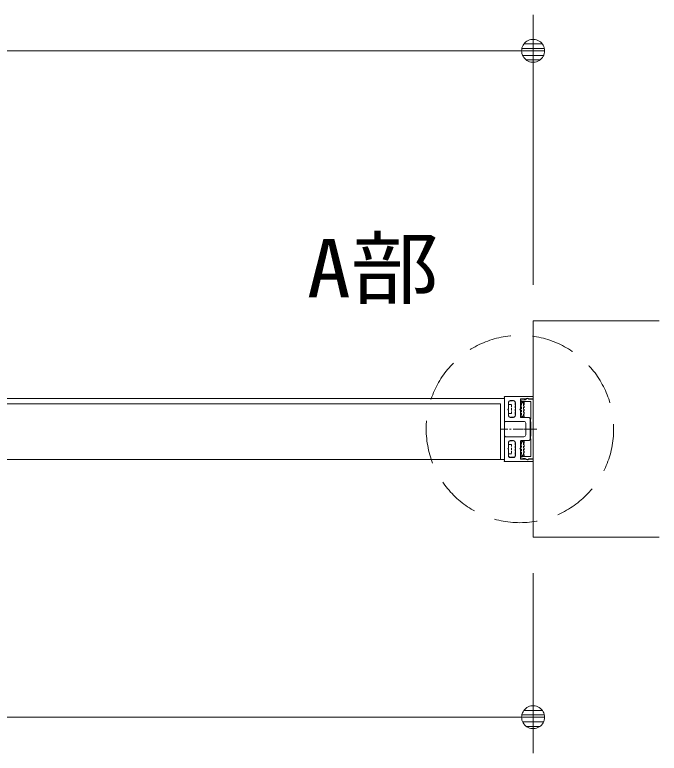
# Model space of a CAD drawing. Units: millimetres, scale not verified. Extents: x -6062 to 6062, y -3045 to 3045.
# Drawn here: x -2691.1 to -2333.5, y 1082 to 1492 of the extents above; entities that cross this region are included whole.
import ezdxf
from ezdxf.enums import TextEntityAlignment as Align

# ---------------------------------------------------------------- set-up
doc = ezdxf.new("R2010")
doc.units = ezdxf.units.MM
doc.header["$LTSCALE"] = 20
doc.linetypes.add('CHAIN1', pattern=[8, 5, -1, 1, -1])
doc.linetypes.add('DASHED1', pattern=[1.8, 1.2, -0.6])
for name, color, linetype, lineweight in [('0-0_3一般', 7, 'Continuous', 9), ('0-1_2寸法-3', 7, 'Continuous', 9), ('0-2_2寸法-1', 7, 'Continuous', 9), ('0-3_0', 7, 'Continuous', 9)]:
    doc.layers.add(name, color=color, linetype=linetype, lineweight=lineweight)
doc.styles.add('ＭＳ ゴシック', font='')
doc.styles.get('ＭＳ ゴシック').set_extended_font_data('MS Gothic')

# ---------------------------------------------------------------- blocks, each defined once
blk = doc.blocks.new('_Dot')
at = {"layer": '0-3_0'}
for p, q in [((-10, 0), (-20, 0)), ((9.78, 2), (-9.78, 2)), ((7.99, 6), (-7.99, 6)), ((9.16, -3.98), (-9.16, -3.98)), ((6, -7.98), (-6, -7.98))]:
    blk.add_line(p, q, dxfattribs=at)
for points in [[(10, 0), (9.92, 1.25), (9.69, 2.49), (9.3, 3.68), (8.76, 4.82), (8.09, 5.88), (7.29, 6.85), (6.37, 7.71), (5.36, 8.44), (4.26, 9.05), (3.09, 9.51), (1.87, 9.82), (0.63, 9.98), (-0.63, 9.98), (-1.87, 9.82), (-3.09, 9.51), (-4.26, 9.05), (-5.36, 8.44), (-6.37, 7.71), (-7.29, 6.85), (-8.09, 5.88), (-8.76, 4.82), (-9.3, 3.68), (-9.69, 2.49), (-9.92, 1.25), (-10, 0), (0, 0)], [(-10, 0), (-9.92, -1.25), (-9.69, -2.49), (-9.3, -3.68), (-8.76, -4.82), (-8.09, -5.88), (-7.29, -6.85), (-6.37, -7.71), (-5.36, -8.44), (-4.26, -9.05), (-3.09, -9.51), (-1.87, -9.82), (-0.63, -9.98), (0.63, -9.98), (1.87, -9.82), (3.09, -9.51), (4.26, -9.05), (5.36, -8.44), (6.37, -7.71), (7.29, -6.85), (8.09, -5.88), (8.76, -4.82), (9.3, -3.68), (9.69, -2.49), (9.92, -1.25), (10, 0), (0, 0)]]:
    blk.add_lwpolyline(points, close=True, dxfattribs=at)
blk = doc.blocks.new('グループ-33')
at = {"layer": '0-0_3一般'}
blk.add_lwpolyline([(-12680, 24900), (-12680, 25520), (-28040, 25520), (-28040, 24900)], close=True, dxfattribs=at)
blk = doc.blocks.new('グループ-34')
at = {"layer": '0-0_3一般'}
for p, q in [((-12458, 25553.1), (-12458, 25552)), ((-12419.9, 25565.6), (-12453.2, 25559)), ((-12452, 25546), (-12350, 25546)), ((-12344, 25540), (-12344, 25350)), ((-12344, 25320), (-12344, 25160)), ((-12344, 25130), (-12344, 24940)), ((-12458, 24928), (-12458, 24926.9)), ((-12350, 24934), (-12452, 24934)), ((-12453.2, 24921), (-12419.9, 24914.4))]:
    blk.add_line(p, q, dxfattribs=at)
at = {"layer": '0-0_3一般', "linetype": 'CHAIN1'}
blk.add_line((-12279.6, 25240), (-12399.6, 25240), dxfattribs=at)
at = {"layer": '0-0_3一般'}
for points in [[(-12385, 25578.7), (-12406.9, 25566), (-12416, 25566)], [(-12370, 24910), (-12320, 24910), (-12320, 25570), (-12370, 25570)], [(-12344, 25350), (-12350, 25350), (-12350, 25320), (-12344, 25320)], [(-12344, 25160), (-12350, 25160), (-12350, 25130), (-12344, 25130)], [(-12416, 24914), (-12406.9, 24914), (-12385, 24901.3)]]:
    blk.add_lwpolyline(points, dxfattribs=at)
for centre, radius, start, end in [((-12452, 25553.1), 6, 140.65497, 180), ((-12452, 25552), 6, 180, 225), ((-12452, 25553.1), 6, 101.30993, 140.65497), ((-12452, 25552), 6, 225, 270), ((-12416, 25546), 20, 95.65497, 101.30993), ((-12416, 25546), 20, 90, 95.65497), ((-12380, 25570), 10, 60, 120), ((-12380, 25570), 10, 0, 60), ((-12350, 25540), 6, 45, 90), ((-12350, 25540), 6, 0, 45), ((-12452, 24928), 6, 135, 180), ((-12452, 24928), 6, 90, 135), ((-12350, 24940), 6, 270, 315), ((-12350, 24940), 6, 315, 0), ((-12452, 24926.9), 6, 180, 219.34503), ((-12452, 24926.9), 6, 219.34503, 258.69007), ((-12416, 24934), 20, 258.69007, 264.34503), ((-12416, 24934), 20, 264.34503, 270), ((-12380, 24910), 10, 240, 300), ((-12380, 24910), 10, 300, 0)]:
    blk.add_arc(centre, radius, start, end, dxfattribs=at)
blk = doc.blocks.new('グループ-35')
at = {"layer": '0-0_3一般'}
for p, q in [((-12640, 25596), (-12640, 25595.5)), ((-12638, 25592), (-12638, 25324)), ((-12326, 25600), (-12636, 25600)), ((-12320, 25594), (-12320, 25574)), ((-12594, 25463), (-12594, 25536)), ((-12574, 25556), (-12536, 25556)), ((-12516, 25389), (-12516, 25536)), ((-12460, 25463), (-12460, 25568)), ((-12396.6, 25574), (-12454, 25574)), ((-12320, 25574), (-12369, 25574)), ((-12594, 25463), (-12600, 25457)), ((-12600, 25457), (-12594, 25451)), ((-12594, 25389), (-12594, 25451)), ((-12460, 25463), (-12466, 25457)), ((-12466, 25457), (-12460, 25451)), ((-12460, 25375), (-12460, 25451)), ((-12574, 25369), (-12536, 25369)), ((-12454, 25369), (-12372, 25369)), ((-12352, 25131), (-12352, 25349)), ((-12634, 25320), (-12632, 25320)), ((-12402, 25175), (-12402, 25305)), ((-12638, 24888), (-12638, 25156)), ((-12634, 25160), (-12632, 25160)), ((-12628, 25156), (-12628, 25155)), ((-12628, 25155), (-12422, 25155)), ((-12574, 25111), (-12536, 25111)), ((-12460, 25105), (-12460, 25029)), ((-12454, 25111), (-12372, 25111)), ((-12594, 25029), (-12600, 25023)), ((-12600, 25023), (-12594, 25017)), ((-12594, 25091), (-12594, 25029)), ((-12594, 25017), (-12594, 24944)), ((-12516, 25091), (-12516, 24944)), ((-12460, 25029), (-12466, 25023)), ((-12466, 25023), (-12460, 25017)), ((-12460, 25017), (-12460, 24912)), ((-12640, 24884), (-12640, 24884.5)), ((-12326, 24880), (-12636, 24880)), ((-12574, 24924), (-12536, 24924)), ((-12396.6, 24906), (-12454, 24906)), ((-12320, 24906), (-12369, 24906)), ((-12320, 24886), (-12320, 24906))]:
    blk.add_line(p, q, dxfattribs=at)
at = {"layer": '0-0_3一般', "linetype": 'CHAIN1'}
blk.add_line((-12310.5, 25240), (-12466, 25240), dxfattribs=at)
at = {"layer": '0-0_3一般'}
blk.add_lwpolyline([(-12628, 25324), (-12628, 25325), (-12422, 25325)], dxfattribs=at)
for centre, radius, start, end in [((-12636, 25596), 4, 135, 180), ((-12636, 25595.5), 4, 180, 210), ((-12636, 25595.5), 4, 210, 240), ((-12636, 25596), 4, 90, 135), ((-12326, 25594), 6, 45, 90), ((-12326, 25594), 6, 0, 45), ((-12574, 25536), 20, 135, 180), ((-12574, 25536), 20, 90, 135), ((-12536, 25536), 20, 45, 90), ((-12536, 25536), 20, 0, 45), ((-12454, 25568), 6, 135, 180), ((-12454, 25568), 6, 90, 135), ((-12384, 25568), 14, 94.18603, 154.62307), ((-12384, 25568), 14, 33.74899, 94.18603), ((-12369, 25578), 4, 213.74899, 241.87449), ((-12369, 25578), 4, 241.87449, 270), ((-12574, 25389), 20, 180, 225), ((-12574, 25389), 20, 225, 270), ((-12536, 25389), 20, 270, 315), ((-12536, 25389), 20, 315, 0), ((-12454, 25375), 6, 180, 225), ((-12454, 25375), 6, 225, 270), ((-12372, 25349), 20, 45, 90), ((-12372, 25349), 20, 0, 45), ((-12634, 25324), 4, 180, 225), ((-12634, 25324), 4, 225, 270), ((-12632, 25324), 4, 270, 315), ((-12632, 25324), 4, 315, 0), ((-12422, 25305), 20, 45, 90), ((-12422, 25305), 20, 0, 45), ((-12422, 25175), 20, 315, 0), ((-12634, 25156), 4, 135, 180), ((-12634, 25156), 4, 90, 135), ((-12632, 25156), 4, 45, 90), ((-12632, 25156), 4, 0, 45), ((-12574, 25091), 20, 135, 180), ((-12574, 25091), 20, 90, 135), ((-12536, 25091), 20, 45, 90), ((-12536, 25091), 20, 0, 45), ((-12454, 25105), 6, 135, 180), ((-12454, 25105), 6, 90, 135), ((-12422, 25175), 20, 270, 315), ((-12372, 25131), 20, 270, 315), ((-12372, 25131), 20, 315, 0), ((-12574, 24944), 20, 180, 225), ((-12574, 24944), 20, 225, 270), ((-12536, 24944), 20, 270, 315), ((-12536, 24944), 20, 315, 0), ((-12636, 24884.5), 4, 150, 180), ((-12636, 24884), 4, 180, 225), ((-12636, 24884.5), 4, 120, 150), ((-12636, 24884), 4, 225, 270), ((-12454, 24912), 6, 180, 225), ((-12454, 24912), 6, 225, 270), ((-12384, 24912), 14, 205.37693, 265.81397), ((-12384, 24912), 14, 265.81397, 326.25101), ((-12369, 24902), 4, 118.12551, 146.25101), ((-12369, 24902), 4, 90, 118.12551), ((-12326, 24886), 6, 270, 315), ((-12326, 24886), 6, 315, 0)]:
    blk.add_arc(centre, radius, start, end, dxfattribs=at)
blk.add_blockref('グループ-34', (0, 0), dxfattribs=at)
blk = doc.blocks.new('グループ-38')
at = {"layer": '0-0_3一般'}
blk.add_line((-10920, 26440), (-12320, 26440), dxfattribs=at)
blk.add_lwpolyline([(-10920, 24040), (-12320, 24040), (-12320, 26440)], dxfattribs=at)
blk = doc.blocks.new('グループ-39')
at = {"layer": '0-0_3一般', "linetype": 'DASHED1'}
for p, q in [((-12638, 25600), (-12638, 24880)), ((-12592, 25514), (-12592, 25534)), ((-12572, 25514), (-12592, 25514)), ((-12592, 25508), (-12592, 25514)), ((-12572, 25554), (-12538, 25554)), ((-12518, 25534), (-12518, 25391)), ((-12458, 25377), (-12458, 25534)), ((-12452, 25540), (-12424, 25540)), ((-12448, 25525), (-12448, 25524.8)), ((-12448, 25524.8), (-12448, 25386.2)), ((-12433.2, 25530), (-12442.8, 25530)), ((-12433, 25530), (-12433.2, 25530)), ((-12428, 25386.2), (-12428, 25524.8)), ((-12418, 25534), (-12418, 25377)), ((-12592, 25411), (-12592, 25417)), ((-12572, 25411), (-12558, 25411)), ((-12538, 25371), (-12572, 25371)), ((-12424, 25371), (-12452, 25371)), ((-12443, 25381), (-12442.8, 25381)), ((-12442.8, 25381), (-12433.2, 25381)), ((-12428, 25386), (-12428, 25386.2)), ((-12572, 25109), (-12538, 25109)), ((-12458, 24946), (-12458, 25103)), ((-12452, 25109), (-12424, 25109)), ((-12448, 25094), (-12448, 25093.8)), ((-12448, 25093.8), (-12448, 24955.2)), ((-12433.2, 25099), (-12442.8, 25099)), ((-12433, 25099), (-12433.2, 25099)), ((-12428, 24955.2), (-12428, 25093.8)), ((-12418, 25103), (-12418, 24946)), ((-12592, 25069), (-12592, 25089)), ((-12572, 25069), (-12592, 25069)), ((-12592, 25063), (-12592, 25069)), ((-12572, 25069), (-12558, 25069)), ((-12518, 25089), (-12518, 24946)), ((-12592, 24966), (-12592, 24972)), ((-12424, 24940), (-12452, 24940)), ((-12443, 24950), (-12442.8, 24950)), ((-12442.8, 24950), (-12433.2, 24950)), ((-12428, 24955), (-12428, 24955.2)), ((-12638, 24880), (-12320, 24880)), ((-12538, 24926), (-12572, 24926))]:
    blk.add_line(p, q, dxfattribs=at)
at = {"layer": '0-0_3一般', "linetype": 'CHAIN1'}
blk.add_line((-12281.4, 25240), (-12681.4, 25240), dxfattribs=at)
at = {"layer": '0-0_3一般', "linetype": 'DASHED1'}
for points in [[(-12320, 24880), (-12320, 25600), (-12638, 25600)], [(-12558, 25411), (-12558, 25514), (-12572, 25514)], [(-12442.8, 25530), (-12443, 25530), (-12443.2, 25530), (-12443.4, 25529.9), (-12443.6, 25529.9), (-12443.8, 25529.9), (-12444, 25529.8), (-12444.2, 25529.8), (-12444.4, 25529.7), (-12444.6, 25529.6), (-12444.7, 25529.5), (-12444.9, 25529.5), (-12445.1, 25529.4), (-12445.3, 25529.3), (-12445.4, 25529.2), (-12445.6, 25529.1), (-12445.8, 25528.9), (-12445.9, 25528.8), (-12446.1, 25528.7), (-12446.2, 25528.5), (-12446.4, 25528.4), (-12446.5, 25528.2), (-12446.7, 25528.1), (-12446.8, 25527.9), (-12446.9, 25527.8), (-12447.1, 25527.6), (-12447.2, 25527.4), (-12447.3, 25527.3), (-12447.4, 25527.1), (-12447.5, 25526.9), (-12447.6, 25526.7), (-12447.6, 25526.5), (-12447.7, 25526.4), (-12447.8, 25526.2), (-12447.8, 25526), (-12447.9, 25525.8), (-12447.9, 25525.6), (-12447.9, 25525.4), (-12448, 25525.2), (-12448, 25525)], [(-12428, 25524.8), (-12428, 25525), (-12428, 25525.2), (-12428.1, 25525.4), (-12428.1, 25525.6), (-12428.1, 25525.8), (-12428.2, 25526), (-12428.2, 25526.2), (-12428.3, 25526.4), (-12428.4, 25526.6), (-12428.5, 25526.7), (-12428.5, 25526.9), (-12428.6, 25527.1), (-12428.7, 25527.3), (-12428.8, 25527.4), (-12428.9, 25527.6), (-12429.1, 25527.8), (-12429.2, 25527.9), (-12429.3, 25528.1), (-12429.5, 25528.2), (-12429.6, 25528.4), (-12429.8, 25528.5), (-12429.9, 25528.7), (-12430.1, 25528.8), (-12430.2, 25528.9), (-12430.4, 25529.1), (-12430.6, 25529.2), (-12430.7, 25529.3), (-12430.9, 25529.4), (-12431.1, 25529.5), (-12431.3, 25529.6), (-12431.5, 25529.6), (-12431.6, 25529.7), (-12431.8, 25529.8), (-12432, 25529.8), (-12432.2, 25529.9), (-12432.4, 25529.9), (-12432.6, 25529.9), (-12432.8, 25530), (-12433, 25530)], [(-12592, 25391), (-12592, 25411), (-12572, 25411)], [(-12448, 25386.2), (-12448, 25386), (-12448, 25385.8), (-12447.9, 25385.6), (-12447.9, 25385.4), (-12447.9, 25385.2), (-12447.8, 25385), (-12447.8, 25384.8), (-12447.7, 25384.6), (-12447.6, 25384.4), (-12447.5, 25384.3), (-12447.5, 25384.1), (-12447.4, 25383.9), (-12447.3, 25383.7), (-12447.2, 25383.6), (-12447.1, 25383.4), (-12446.9, 25383.2), (-12446.8, 25383.1), (-12446.7, 25382.9), (-12446.5, 25382.8), (-12446.4, 25382.6), (-12446.2, 25382.5), (-12446.1, 25382.3), (-12445.9, 25382.2), (-12445.8, 25382.1), (-12445.6, 25381.9), (-12445.4, 25381.8), (-12445.3, 25381.7), (-12445.1, 25381.6), (-12444.9, 25381.5), (-12444.7, 25381.4), (-12444.5, 25381.4), (-12444.4, 25381.3), (-12444.2, 25381.2), (-12444, 25381.2), (-12443.8, 25381.1), (-12443.6, 25381.1), (-12443.4, 25381.1), (-12443.2, 25381), (-12443, 25381)], [(-12433.2, 25381), (-12433, 25381), (-12432.8, 25381), (-12432.6, 25381.1), (-12432.4, 25381.1), (-12432.2, 25381.1), (-12432, 25381.2), (-12431.8, 25381.2), (-12431.6, 25381.3), (-12431.4, 25381.4), (-12431.3, 25381.5), (-12431.1, 25381.5), (-12430.9, 25381.6), (-12430.7, 25381.7), (-12430.6, 25381.8), (-12430.4, 25381.9), (-12430.2, 25382.1), (-12430.1, 25382.2), (-12429.9, 25382.3), (-12429.8, 25382.5), (-12429.6, 25382.6), (-12429.5, 25382.8), (-12429.3, 25382.9), (-12429.2, 25383.1), (-12429.1, 25383.2), (-12428.9, 25383.4), (-12428.8, 25383.6), (-12428.7, 25383.7), (-12428.6, 25383.9), (-12428.5, 25384.1), (-12428.4, 25384.3), (-12428.4, 25384.5), (-12428.3, 25384.6), (-12428.2, 25384.8), (-12428.2, 25385), (-12428.1, 25385.2), (-12428.1, 25385.4), (-12428.1, 25385.6), (-12428, 25385.8), (-12428, 25386)], [(-12442.8, 25099), (-12443, 25099), (-12443.2, 25099), (-12443.4, 25098.9), (-12443.6, 25098.9), (-12443.8, 25098.9), (-12444, 25098.8), (-12444.2, 25098.8), (-12444.4, 25098.7), (-12444.6, 25098.6), (-12444.7, 25098.5), (-12444.9, 25098.5), (-12445.1, 25098.4), (-12445.3, 25098.3), (-12445.4, 25098.2), (-12445.6, 25098.1), (-12445.8, 25097.9), (-12445.9, 25097.8), (-12446.1, 25097.7), (-12446.2, 25097.5), (-12446.4, 25097.4), (-12446.5, 25097.2), (-12446.7, 25097.1), (-12446.8, 25096.9), (-12446.9, 25096.8), (-12447.1, 25096.6), (-12447.2, 25096.4), (-12447.3, 25096.3), (-12447.4, 25096.1), (-12447.5, 25095.9), (-12447.6, 25095.7), (-12447.6, 25095.5), (-12447.7, 25095.4), (-12447.8, 25095.2), (-12447.8, 25095), (-12447.9, 25094.8), (-12447.9, 25094.6), (-12447.9, 25094.4), (-12448, 25094.2), (-12448, 25094)], [(-12428, 25093.8), (-12428, 25094), (-12428, 25094.2), (-12428.1, 25094.4), (-12428.1, 25094.6), (-12428.1, 25094.8), (-12428.2, 25095), (-12428.2, 25095.2), (-12428.3, 25095.4), (-12428.4, 25095.6), (-12428.5, 25095.7), (-12428.5, 25095.9), (-12428.6, 25096.1), (-12428.7, 25096.3), (-12428.8, 25096.4), (-12428.9, 25096.6), (-12429.1, 25096.8), (-12429.2, 25096.9), (-12429.3, 25097.1), (-12429.5, 25097.2), (-12429.6, 25097.4), (-12429.8, 25097.5), (-12429.9, 25097.7), (-12430.1, 25097.8), (-12430.2, 25097.9), (-12430.4, 25098.1), (-12430.6, 25098.2), (-12430.7, 25098.3), (-12430.9, 25098.4), (-12431.1, 25098.5), (-12431.3, 25098.6), (-12431.5, 25098.6), (-12431.6, 25098.7), (-12431.8, 25098.8), (-12432, 25098.8), (-12432.2, 25098.9), (-12432.4, 25098.9), (-12432.6, 25098.9), (-12432.8, 25099), (-12433, 25099)], [(-12558, 25069), (-12558, 24966), (-12572, 24966)], [(-12592, 24946), (-12592, 24966), (-12572, 24966)], [(-12448, 24955.2), (-12448, 24955), (-12448, 24954.8), (-12447.9, 24954.6), (-12447.9, 24954.4), (-12447.9, 24954.2), (-12447.8, 24954), (-12447.8, 24953.8), (-12447.7, 24953.6), (-12447.6, 24953.4), (-12447.5, 24953.3), (-12447.5, 24953.1), (-12447.4, 24952.9), (-12447.3, 24952.7), (-12447.2, 24952.6), (-12447.1, 24952.4), (-12446.9, 24952.2), (-12446.8, 24952.1), (-12446.7, 24951.9), (-12446.5, 24951.8), (-12446.4, 24951.6), (-12446.2, 24951.5), (-12446.1, 24951.3), (-12445.9, 24951.2), (-12445.8, 24951.1), (-12445.6, 24950.9), (-12445.4, 24950.8), (-12445.3, 24950.7), (-12445.1, 24950.6), (-12444.9, 24950.5), (-12444.7, 24950.4), (-12444.5, 24950.4), (-12444.4, 24950.3), (-12444.2, 24950.2), (-12444, 24950.2), (-12443.8, 24950.1), (-12443.6, 24950.1), (-12443.4, 24950.1), (-12443.2, 24950), (-12443, 24950)], [(-12433.2, 24950), (-12433, 24950), (-12432.8, 24950), (-12432.6, 24950.1), (-12432.4, 24950.1), (-12432.2, 24950.1), (-12432, 24950.2), (-12431.8, 24950.2), (-12431.6, 24950.3), (-12431.4, 24950.4), (-12431.3, 24950.5), (-12431.1, 24950.5), (-12430.9, 24950.6), (-12430.7, 24950.7), (-12430.6, 24950.8), (-12430.4, 24950.9), (-12430.2, 24951.1), (-12430.1, 24951.2), (-12429.9, 24951.3), (-12429.8, 24951.5), (-12429.6, 24951.6), (-12429.5, 24951.8), (-12429.3, 24951.9), (-12429.2, 24952.1), (-12429.1, 24952.2), (-12428.9, 24952.4), (-12428.8, 24952.6), (-12428.7, 24952.7), (-12428.6, 24952.9), (-12428.5, 24953.1), (-12428.4, 24953.3), (-12428.4, 24953.5), (-12428.3, 24953.6), (-12428.2, 24953.8), (-12428.2, 24954), (-12428.1, 24954.2), (-12428.1, 24954.4), (-12428.1, 24954.6), (-12428, 24954.8), (-12428, 24955)]]:
    blk.add_lwpolyline(points, dxfattribs=at)
for centre, radius, start, end in [((-12572, 25534), 20, 135, 180), ((-12572, 25534), 20, 90, 135), ((-12538, 25534), 20, 45, 90), ((-12538, 25534), 20, 0, 45), ((-12452, 25534), 6, 135, 172.76124), ((-12452, 25534), 6, 172.76124, 176.38062), ((-12452, 25534), 6, 176.38062, 180), ((-12452, 25534), 6, 97.23876, 135), ((-12452, 25534), 6, 93.61938, 97.23876), ((-12452, 25534), 6, 90, 93.61938), ((-12424, 25534), 6, 86.38062, 90), ((-12424, 25534), 6, 82.76124, 86.38062), ((-12424, 25534), 6, 45, 82.76124), ((-12424, 25534), 6, 7.23876, 45), ((-12424, 25534), 6, 3.61938, 7.23876), ((-12424, 25534), 6, 0, 3.61938), ((-12572, 25391), 20, 180, 225), ((-12572, 25391), 20, 225, 270), ((-12538, 25391), 20, 270, 315), ((-12538, 25391), 20, 315, 0), ((-12452, 25377), 6, 180, 183.61938), ((-12452, 25377), 6, 183.61938, 187.23876), ((-12452, 25377), 6, 187.23876, 225), ((-12452, 25377), 6, 225, 262.76124), ((-12452, 25377), 6, 262.76124, 266.38062), ((-12452, 25377), 6, 266.38062, 270), ((-12424, 25377), 6, 270, 273.61938), ((-12424, 25377), 6, 273.61938, 277.23876), ((-12424, 25377), 6, 277.23876, 315), ((-12424, 25377), 6, 315, 352.76124), ((-12424, 25377), 6, 356.38062, 0), ((-12424, 25377), 6, 352.76124, 356.38062), ((-12572, 25089), 20, 135, 180), ((-12572, 25089), 20, 90, 135), ((-12538, 25089), 20, 45, 90), ((-12538, 25089), 20, 0, 45), ((-12452, 25103), 6, 135, 172.76124), ((-12452, 25103), 6, 172.76124, 176.38062), ((-12452, 25103), 6, 176.38062, 180), ((-12452, 25103), 6, 97.23876, 135), ((-12452, 25103), 6, 93.61938, 97.23876), ((-12452, 25103), 6, 90, 93.61938), ((-12424, 25103), 6, 86.38062, 90), ((-12424, 25103), 6, 82.76124, 86.38062), ((-12424, 25103), 6, 45, 82.76124), ((-12424, 25103), 6, 7.23876, 45), ((-12424, 25103), 6, 3.61938, 7.23876), ((-12424, 25103), 6, 0, 3.61938), ((-12572, 24946), 20, 180, 225), ((-12572, 24946), 20, 225, 270), ((-12538, 24946), 20, 270, 315), ((-12538, 24946), 20, 315, 0), ((-12452, 24946), 6, 180, 183.61938), ((-12452, 24946), 6, 183.61938, 187.23876), ((-12452, 24946), 6, 187.23876, 225), ((-12452, 24946), 6, 225, 262.76124), ((-12452, 24946), 6, 262.76124, 266.38062), ((-12452, 24946), 6, 266.38062, 270), ((-12424, 24946), 6, 270, 273.61938), ((-12424, 24946), 6, 273.61938, 277.23876), ((-12424, 24946), 6, 277.23876, 315), ((-12424, 24946), 6, 315, 352.76124), ((-12424, 24946), 6, 356.38062, 0), ((-12424, 24946), 6, 352.76124, 356.38062)]:
    blk.add_arc(centre, radius, start, end, dxfattribs=at)
blk = doc.blocks.new('グループ-40')
at = {"layer": '0-0_3一般'}
blk.add_lwpolyline([(-28062, 24900), (-28062, 25580), (-12638, 25580), (-12638, 24900)], close=True, dxfattribs=at)
blk = doc.blocks.new('グループ-41')
at = {"layer": '0-0_3一般'}
for name in ['グループ-38', 'グループ-39', 'グループ-35', 'グループ-40', 'グループ-33']:
    blk.add_blockref(name, (0, 0), dxfattribs=at)

msp = doc.modelspace()

# ---------------------------------------------------------------- linework, layer by layer
at = {"layer": '0-1_2寸法-3', "linetype": 'DASHED1'}
msp.add_circle((-2410.8, 1262), 52, dxfattribs=at)
at = {"layer": '0-2_2寸法-1'}
for p, q in [((-2403.5, 1342), (-2403.5, 1492)), ((-3193.79, 1472), (-2416.21, 1472)), ((-2403.5, 1182), (-2403.5, 1082)), ((-2416.21, 1102), (-3193.79, 1102))]:
    msp.add_line(p, q, dxfattribs=at)

# ---------------------------------------------------------------- block references
at = {"layer": '0-0_3一般', "xscale": 0.05, "yscale": 0.05}
msp.add_blockref('グループ-41', (-1787.5, 0), dxfattribs=at)
at = {"layer": '0-2_2寸法-1', "xscale": 0.6356201, "yscale": 0.6356201}
for p in [(-2403.5, 1472), (-2403.5, 1102)]:
    msp.add_blockref('_Dot', p, dxfattribs=at)

# ---------------------------------------------------------------- texts
at = {"layer": '0-1_2寸法-3', "style": 'ＭＳ ゴシック', "width": 1.1}
msp.add_text('A部', height=32.55, dxfattribs=at).set_placement((-2529, 1325.27), align=Align.BOTTOM_LEFT)

doc.saveas('drawing.dxf')
